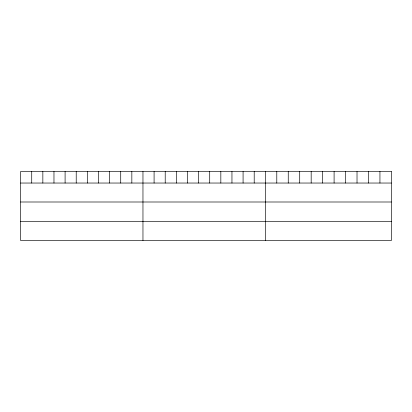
<?xml version="1.0" encoding="UTF-8"?>
<svg xmlns="http://www.w3.org/2000/svg" width="412" height="412" viewBox="0 0 412 412"><rect width="100%" height="100%" fill="white"/><g stroke="black" fill="none" stroke-linecap="round" stroke-linejoin="round"><path stroke-width="0.62" d="M20.6 183.036L391.4 183.036M20.6 201.998L391.4 201.998M20.6 221.532L391.4 221.532M379.941 171.505L379.941 183.036M368.477 171.505L368.477 183.036M357.019 171.505L357.019 183.036M345.555 171.505L345.555 183.036M334.096 171.505L334.096 183.036M322.632 171.505L322.632 183.036M311.173 171.505L311.173 183.036M299.709 171.505L299.709 183.036M288.251 171.505L288.251 183.036M276.787 171.505L276.787 183.036M265.328 171.505L265.328 240.495M254.204 171.505L254.204 183.036M243.08 171.505L243.08 183.036M231.956 171.505L231.956 183.036M220.832 171.505L220.832 183.036M209.708 171.505L209.708 183.036M198.584 171.505L198.584 183.036M187.46 171.505L187.46 183.036M176.336 171.505L176.336 183.036M165.212 171.505L165.212 183.036M154.088 171.505L154.088 183.036M142.964 171.505L142.964 240.495M131.84 171.505L131.84 183.036M120.716 171.505L120.716 183.036M109.592 171.505L109.592 183.036M98.468 171.505L98.468 183.036M87.344 171.505L87.344 183.036M76.22 171.505L76.22 183.036M65.096 171.505L65.096 183.036M53.972 171.505L53.972 183.036M42.848 171.505L42.848 183.036M31.724 171.505L31.724 183.036M391.4 171.505L20.6 171.505L20.6 240.495L391.4 240.495L391.4 171.505"/></g></svg>
